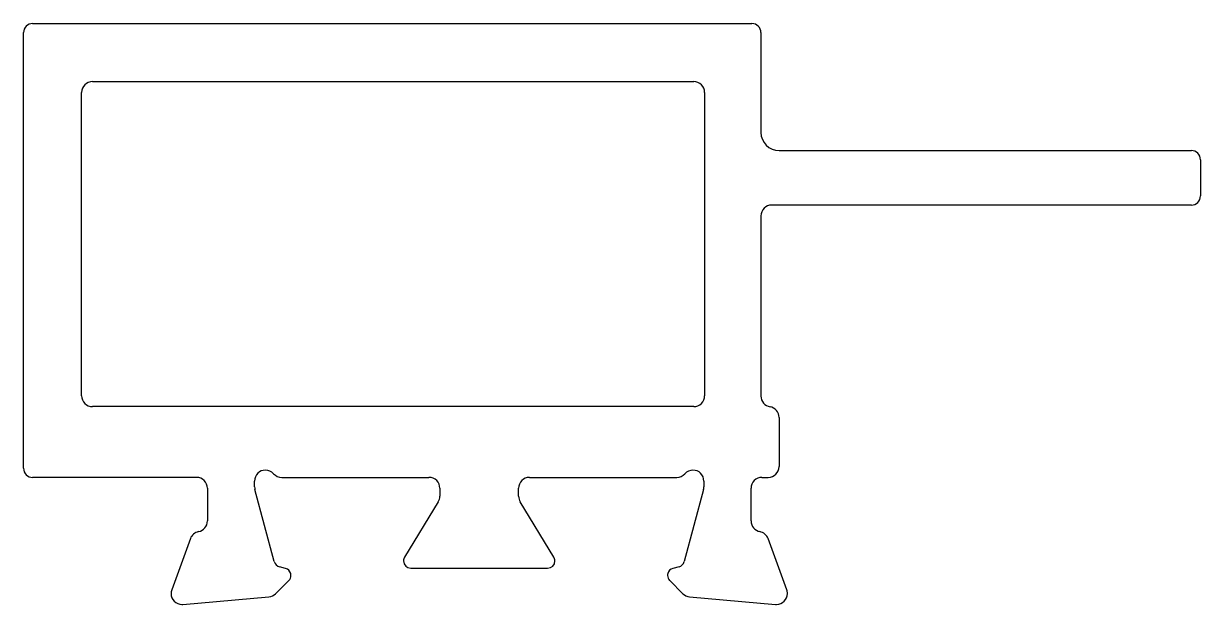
# Model space of a CAD drawing. Extents: x 809.3 to 841.7, y 472.3 to 488.3.
import ezdxf

# ---------------------------------------------------------------- set-up
doc = ezdxf.new("R2010")
doc.units = 0
doc.layers.get('0').update_dxf_attribs({"linetype": 'CONTINUOUS'})

msp = doc.modelspace()

# ---------------------------------------------------------------- linework, layer by layer
at = {"color": 0}
for p, q in [((809.528, 488.286), (829.328, 488.286)), ((809.278, 476.036), (809.278, 488.036)), ((829.578, 488.036), (829.578, 485.286)), ((811.178, 486.686), (827.728, 486.686)), ((810.878, 478.036), (810.878, 486.386)), ((828.028, 486.386), (828.028, 478.036)), ((830.078, 484.786), (841.428, 484.786)), ((841.678, 484.536), (841.678, 483.536)), ((841.428, 483.286), (829.878, 483.286)), ((829.578, 482.986), (829.578, 478.027)), ((827.728, 477.736), (811.178, 477.736)), ((830.078, 477.436), (830.078, 476.086)), ((814.04, 475.786), (809.528, 475.786)), ((815.64, 475.525), (815.64, 475.686)), ((816.387, 475.786), (820.44, 475.786)), ((823.207, 475.786), (827.26, 475.786)), ((828.007, 475.686), (828.007, 475.525)), ((829.607, 475.786), (829.778, 475.786)), ((814.34, 475.486), (814.34, 474.586)), ((816.181, 473.466), (815.65, 475.448)), ((820.74, 475.486), (820.74, 475.265)), ((822.907, 475.265), (822.907, 475.486)), ((827.997, 475.448), (827.466, 473.466)), ((829.307, 474.586), (829.307, 475.486)), ((820.696, 475.109), (819.769, 473.59)), ((823.878, 473.59), (822.951, 475.109)), ((813.872, 474.099), (813.358, 472.687)), ((830.29, 472.687), (829.776, 474.099)), ((816.492, 473.279), (816.323, 473.324)), ((819.94, 473.286), (823.707, 473.286)), ((827.324, 473.324), (827.155, 473.279)), ((816.218, 472.581), (816.582, 472.944)), ((827.066, 472.944), (827.429, 472.581)), ((813.666, 472.287), (816.032, 472.494)), ((827.615, 472.494), (829.981, 472.287))]:
    msp.add_line(p, q, dxfattribs=at)
for centre, radius, start, end in [((809.528, 488.036), 0.25, 90, 180), ((829.328, 488.036), 0.25, 0, 90), ((811.178, 486.386), 0.3, 90, 180), ((827.728, 486.386), 0.3, 0, 90), ((830.078, 485.286), 0.5, 180, 270), ((841.428, 484.536), 0.25, 360, 90), ((841.428, 483.536), 0.25, 270, 0), ((829.878, 482.986), 0.3, 90, 180), ((811.178, 478.036), 0.3, 180, 270), ((827.728, 478.036), 0.3, 270, 360), ((829.878, 478.027), 0.3, 180, 260.4059), ((829.778, 477.436), 0.3, 0, 80.4059), ((809.528, 476.036), 0.25, 180, 270), ((815.94, 475.686), 0.3, 90, 180), ((815.94, 475.686), 0.3, 41.8103, 90), ((827.707, 475.686), 0.3, 90, 138.1897), ((827.707, 475.686), 0.3, 360, 90), ((829.778, 476.086), 0.3, 270, 0), ((814.04, 475.486), 0.3, 0, 90), ((816.387, 476.086), 0.3, 221.8103, 270), ((820.44, 475.486), 0.3, 360, 90), ((823.207, 475.486), 0.3, 90, 180), ((827.26, 476.086), 0.3, 270, 318.1897), ((829.607, 475.486), 0.3, 90, 180), ((815.94, 475.525), 0.3, 180, 195), ((827.707, 475.525), 0.3, 345, 360), ((820.44, 475.265), 0.3, 328.6045, 360), ((823.207, 475.265), 0.3, 180, 211.3955), ((814.04, 474.586), 0.3, 280.9043, 360), ((829.607, 474.586), 0.3, 180, 259.0957), ((814.154, 473.997), 0.3, 100.9043, 160), ((829.494, 473.997), 0.3, 20, 79.0957), ((816.375, 473.518), 0.2, 195, 255), ((819.94, 473.486), 0.2, 148.6045, 180), ((819.94, 473.486), 0.2, 180, 270), ((823.707, 473.486), 0.2, 270, 360), ((823.707, 473.486), 0.2, 0, 31.3955), ((827.273, 473.518), 0.2, 285, 345), ((816.44, 473.086), 0.2, 15, 75), ((816.44, 473.086), 0.2, 315, 0), ((816.44, 473.086), 0.2, 360, 15), ((827.207, 473.086), 0.2, 165, 180), ((827.207, 473.086), 0.2, 180, 225), ((827.207, 473.086), 0.2, 105, 165), ((813.621, 472.589), 0.281, 159.7197, 180.664), ((813.64, 472.586), 0.3, 180, 270), ((816.006, 472.793), 0.3, 275, 315), ((827.642, 472.793), 0.3, 225, 265), ((830.007, 472.586), 0.3, 270, 360), ((830.026, 472.589), 0.281, 359.336, 20.2803), ((813.64, 472.586), 0.3, 270, 275), ((830.007, 472.586), 0.3, 265, 270)]:
    msp.add_arc(centre, radius, start, end, dxfattribs=at)

doc.saveas('drawing.dxf')
